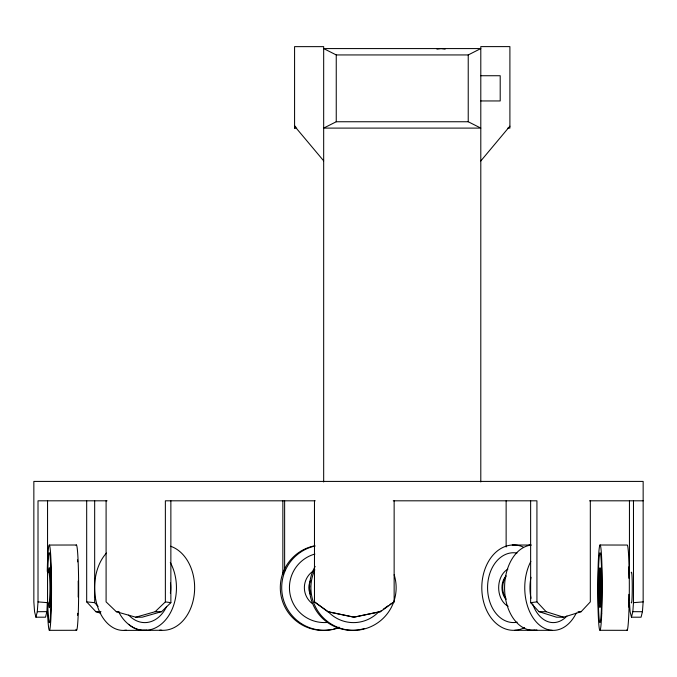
<?xml version="1.0" encoding="UTF-8"?>
<svg xmlns="http://www.w3.org/2000/svg" width="677" height="677" viewBox="0 0 677 677"><rect width="100%" height="100%" fill="white"/><g stroke="black" fill="none" stroke-linecap="round" stroke-linejoin="round"><path stroke-width="1.02" d="M47.551 500.811L47.551 602.665L46.899 611.644L45.537 617.196L35.932 617.196L37.294 611.712L38.014 601.887L38.014 500.811L107.076 500.811M35.932 617.196L34.569 611.712L33.85 601.887L33.85 481.415L643.15 481.415L643.15 601.887L642.431 611.712L641.068 617.196L631.463 617.196L632.834 611.669L633.477 602.665L633.477 500.811M309.744 585.867L309.533 588.161A15.326 15.3 -90 0 0 310.21 592.104M295.477 126.269L294.58 128.105L296.661 128.105M295.68 126.345L294.58 128.105L294.58 46.637L323.674 46.637L323.674 481.956M480.797 160.965L509.899 126.167M530.633 500.811L530.633 602.665L538.977 611.669L556.477 617.196L563.628 617.196L581.111 611.712L590.319 601.887L590.319 500.811M106.094 500.811L106.094 601.887L116.309 611.712L135.73 617.196L142.162 617.196L161.6 611.669L170.866 602.665L170.866 500.811M135.73 617.196L155.143 611.712L165.366 601.887L165.366 500.811L315.237 500.811M314.475 500.811L314.475 601.887L327.685 611.669L353.809 617.196L379.924 611.669L381.583 610.468M383.241 609.266L388.226 605.67M389.884 604.468L394.141 601.887L394.141 500.811M353.809 617.196L380.406 611.712L394.141 601.887M336.249 121.75L323.674 128.105L480.797 128.105L468.23 121.75L336.249 121.75L336.249 54.939L323.674 48.575L480.797 48.575L468.23 54.939L336.249 54.939M436.919 49.116L441.032 48.575L445.153 49.116M530.633 602.665L536.929 601.887L546.136 611.712L563.628 617.196M633.477 602.665L643.15 601.887M86.681 500.811L86.681 601.887L95.889 611.712L100.958 611.669M37.294 611.712L46.899 611.644M116.309 611.712L119.067 611.695M155.143 611.712L161.6 611.669M49.353 545.053L76.467 545.01M49.294 630.329L76.416 630.287M143.516 630.329L161.701 630.287M124.382 630.389L144.556 630.346M480.797 75.731L500.201 75.731L500.201 100.949L480.797 100.949M507.818 128.105L509.899 128.105L509.899 46.611L480.797 46.611L480.797 481.956M393.244 500.811L536.929 500.811L536.929 601.887M589.523 500.811L643.15 500.811M512.244 545.01L530.429 545.053A42.676 31.692 -89.9 0 0 528.593 545.222M599.974 545.01L627.097 545.053A42.676 2.209 -89.9 0 1 629.322 589.675A42.676 2.209 -89.9 0 1 626.767 629.982M514.748 630.287L552.119 630.329M600.025 630.287L627.147 630.329M632.834 611.669L642.431 611.712M578.056 611.695L581.111 611.712M538.977 611.669L546.136 611.712M38.014 601.887L47.551 602.665M327.685 611.669L354.308 617.196M86.681 601.887L94.67 602.665L98.14 606.406M379.924 611.669L380.406 611.712M165.366 601.887L170.866 602.665M95.889 611.712L100.746 613.235M314.475 601.887L328.21 611.712M294.58 126.167L323.674 160.847M631.463 617.196L630.101 611.669L629.449 602.665M49.303 572.175L49.303 575.272M49.345 601.142L49.345 603.207M629.449 500.811L629.449 572.217M506.134 500.811L506.134 547.016M468.23 54.939L468.23 121.75M284.628 500.811L284.628 571.168M282.859 500.811L282.859 574.511M94.67 500.811L94.67 602.665M631.26 572.759A15.326 0.795 -90 0 1 632.267 587.56A15.326 0.795 -90 0 1 631.26 602.361M600.871 600.829A15.326 0.795 -90 0 1 599.67 587.56A15.326 0.795 -90 0 1 600.871 574.282M506.015 598.392A15.326 11.391 -90 0 1 506.015 576.719M47.263 571.473A42.676 2.209 89.9 0 1 50.631 554.082A42.676 2.209 89.9 0 1 50.673 622.112A42.676 2.209 89.9 0 1 47.28 602.648M47.678 572.573A34.916 1.803 89.9 0 1 50.394 560.133A34.916 1.803 89.9 0 1 50.521 614.479A34.916 1.803 89.9 0 1 47.745 603.901M76.086 545.357A42.676 2.209 89.9 0 1 78.65 589.388A42.676 2.209 89.9 0 1 76.036 629.339M77.5 559.887A34.916 1.803 89.9 0 1 77.618 561.842M78.202 580.993A34.916 1.803 89.9 0 1 78.194 597.08M77.703 613.328A34.916 1.803 89.9 0 1 77.584 615.291M49.023 573.106A15.52 0.804 89.9 0 1 50.123 587.687A15.52 0.804 89.9 0 1 49.074 602.276M48.668 571.87A19.98 1.032 89.9 0 1 50.073 574.291A19.98 1.032 89.9 0 1 50.09 601.43A19.98 1.032 89.9 0 1 48.693 603.215M170.299 562.46A42.676 31.692 89.9 0 1 163.216 622.417A42.676 31.692 89.9 0 1 118.763 612.05M166.694 606.364A34.916 25.929 89.9 0 1 128.706 615.08M170.46 583.032A34.916 25.929 89.9 0 1 170.384 593.154M170.57 546.246A42.676 31.692 89.9 0 1 194.181 594.939A42.676 31.692 89.9 0 1 159.865 630.118M394.141 574.739A42.676 42.617 -88.4 0 1 350.864 630.279A42.676 42.617 -88.4 0 1 314.847 569.772M378.612 611.94A34.916 34.865 -88.4 0 1 328.582 612.093M364.167 628.586A42.676 42.617 -88.4 0 1 358.725 629.813M357.803 629.94A42.676 42.617 -88.4 0 1 315.16 566.421M576.237 613.142A42.676 28.578 -89.9 0 1 535.956 621.621A42.676 28.578 -89.9 0 1 530.853 561.385M566.928 616.053A34.916 23.382 -89.9 0 1 532.604 603.901M531.039 598.29A34.916 23.382 -89.9 0 1 531.022 577.286M536.92 629.94A42.676 28.578 -89.9 0 1 504.712 591.867A42.676 28.578 -89.9 0 1 531.377 545.061M628.603 567.004A34.916 1.803 -89.9 0 1 628.874 578.26M628.882 594.347A34.916 1.803 -89.9 0 1 628.594 607.049M534.771 630.16A42.676 31.692 -89.9 0 1 527.408 629.982M524.65 627.579A42.676 31.692 -89.9 0 1 481.812 588.77A42.676 31.692 -89.9 0 1 523.152 546.991M517.22 622.197A34.916 25.929 -89.9 0 1 487.567 587.856A34.916 25.929 -89.9 0 1 516.991 553.05M506.074 599.534A15.52 11.526 -89.9 0 1 506.1 575.763M508.165 606.304A19.98 14.835 -89.9 0 1 498.661 587.881A19.98 14.835 -89.9 0 1 507.877 569.171M126.371 630.16A42.676 28.578 89.9 0 1 96.515 603.038A42.676 28.578 89.9 0 1 106.475 553.075M146.545 630.126A42.676 28.578 89.9 0 1 128.664 624.287M332.026 629.382A42.676 42.617 88.4 0 1 281.285 596.809A42.676 42.617 88.4 0 1 313.806 546M339.118 627.164A42.676 42.617 88.4 0 1 333.829 628.941M338.788 627.791A42.676 42.617 88.4 0 1 283.367 599.475A42.676 42.617 88.4 0 1 315.211 545.958M327.761 622.4A34.916 34.865 88.4 0 1 314.907 554.031M310.472 594.618A15.52 15.495 88.4 0 1 310.472 580.68M312.131 603.469A19.98 19.955 88.4 0 1 313.646 570.77M601.709 613.726A42.676 2.209 -89.9 0 0 600.355 545.357A42.676 2.209 -89.9 0 0 597.935 603.867A42.676 2.209 -89.9 0 0 601.709 613.726M601.396 608.987A34.916 1.803 -89.9 0 0 600.287 553.05A34.916 1.803 -89.9 0 0 598.316 600.922A34.916 1.803 -89.9 0 0 601.396 608.987M600.685 595.413A15.52 0.804 -89.9 0 0 600.025 572.133A15.52 0.804 -89.9 0 0 599.297 595.405A15.52 0.804 -89.9 0 0 600.685 595.413M600.795 599.856A19.98 1.032 -89.9 0 0 600.169 567.851A19.98 1.032 -89.9 0 0 599.035 595.244A19.98 1.032 -89.9 0 0 600.795 599.856"/></g></svg>
